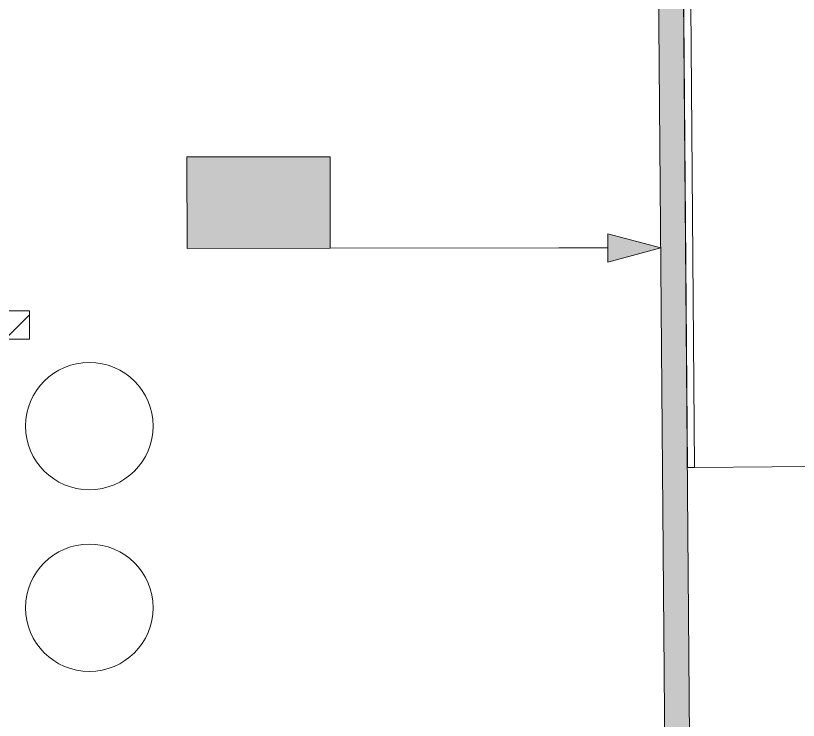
# Model space of a CAD drawing. Header units: millimetres. Extents: x -546 to 1681, y -650 to 1730.
# Drawn here: x 833.91 to 856.02, y 558.89 to 578.8 of the extents above; entities that cross this region are included whole.
import ezdxf

# ---------------------------------------------------------------- set-up
doc = ezdxf.new("R2010")
doc.units = ezdxf.units.MM

msp = doc.modelspace()

# ---------------------------------------------------------------- hatches: boundary and pattern name
at = {"true_color": 0xf1d696}
h = msp.add_hatch(color=41, dxfattribs=at)
h.dxf.hatch_style = 2
h.paths.add_polyline_path([(853.152, 532.762), (852.452, 532.762), (851.889, 601.485), (852.589, 601.485)])
at = {"true_color": 0xffffff}
h = msp.add_hatch(color=7, dxfattribs=at)
h.dxf.hatch_style = 2
h.paths.add_polyline_path([(838.746, 574.81), (842.787, 574.816), (842.79, 572.228), (838.75, 572.222)])
at = {"true_color": 0x0077b0}
h = msp.add_hatch(color=144, dxfattribs=at)
h.paths.add_polyline_path([(839.959, 573.414), (839.959, 574.221), (839.93, 574.377), (839.841, 574.508), (839.712, 574.595), (839.556, 574.624), (839.399, 574.595), (839.268, 574.508), (839.18, 574.377), (839.152, 574.221), (839.152, 573.414), (839.18, 573.257), (839.268, 573.129), (839.399, 573.04), (839.556, 573.01), (839.712, 573.04), (839.841, 573.129), (839.93, 573.257)])
h.paths.add_polyline_path([(840.16, 573.414), (840.149, 573.293), (840.115, 573.181), (840.059, 573.078), (839.982, 572.984), (839.89, 572.907), (839.788, 572.853), (839.676, 572.82), (839.556, 572.81), (839.434, 572.82), (839.322, 572.853), (839.22, 572.907), (839.127, 572.984), (839.049, 573.078), (838.994, 573.181), (838.96, 573.293), (838.949, 573.414), (838.949, 574.221), (838.96, 574.342), (838.994, 574.454), (839.049, 574.556), (839.127, 574.65), (839.22, 574.727), (839.322, 574.783), (839.434, 574.816), (839.556, 574.828), (839.676, 574.817), (839.788, 574.783), (839.891, 574.729), (839.985, 574.652), (840.061, 574.559), (840.116, 574.456), (840.149, 574.343), (840.16, 574.221)])
h = msp.add_hatch(color=144, dxfattribs=at)
h.dxf.hatch_style = 2
h.paths.add_polyline_path([(842.382, 574.483), (842.151, 574.252), (842.08, 574.221), (842.004, 574.246), (841.979, 574.322), (842.007, 574.393), (842.402, 574.788), (842.443, 574.817), (842.484, 574.828), (842.56, 574.802), (842.585, 574.726), (842.585, 572.908), (842.56, 572.834), (842.484, 572.81), (842.407, 572.834), (842.382, 572.908)])
h = msp.add_hatch(color=144, dxfattribs=at)
h.dxf.hatch_style = 2
h.paths.add_polyline_path([(841.473, 573.312), (840.666, 573.312), (840.59, 573.337), (840.564, 573.414), (840.59, 573.49), (840.666, 573.515), (841.473, 573.515), (841.549, 573.49), (841.574, 573.414), (841.549, 573.337)])
h = msp.add_hatch(color=144, dxfattribs=at)
h.dxf.hatch_style = 2
h.paths.add_polyline_path([(852.128, 572.237), (850.635, 571.837), (850.635, 572.637)])

# ---------------------------------------------------------------- linework, layer by layer
at = {"color": 7, "lineweight": 0}
for points in [[(851.889, 601.485), (852.452, 532.762)], [(853.152, 532.762), (852.589, 601.485)], [(852.695, 589.18), (852.883, 566.031)], [(853.083, 566.033), (852.9, 588.622)], [(834.294, 570.46), (833.494, 570.46)], [(834.294, 569.66), (834.294, 570.46)], [(833.609, 569.66), (834.294, 570.345)], [(833.494, 569.66), (834.294, 569.66)], [(853.083, 566.033), (857.475, 566.068)], [(852.883, 566.031), (853.083, 566.033)]]:
    msp.add_lwpolyline(points, dxfattribs=at)
at = {"color": 144, "lineweight": 0, "true_color": 0x0077b0}
for points in [[(838.746, 574.81), (842.787, 574.816)], [(838.75, 572.222), (838.746, 574.81)], [(842.787, 574.816), (842.79, 572.228)], [(850.635, 571.837), (850.635, 572.637)], [(852.128, 572.237), (850.635, 572.637)], [(842.79, 572.228), (838.75, 572.222)], [(849.254, 572.237), (842.79, 572.228)], [(850.635, 572.237), (849.254, 572.237)], [(852.128, 572.237), (850.635, 571.837)]]:
    msp.add_lwpolyline(points, dxfattribs=at)
at = {"color": 8, "lineweight": 0, "true_color": 0x7f7f7f}
for centre in [(835.987, 567.202), (835.987, 562.068)]:
    msp.add_circle(centre, 1.8, dxfattribs=at)

doc.saveas('drawing.dxf')
